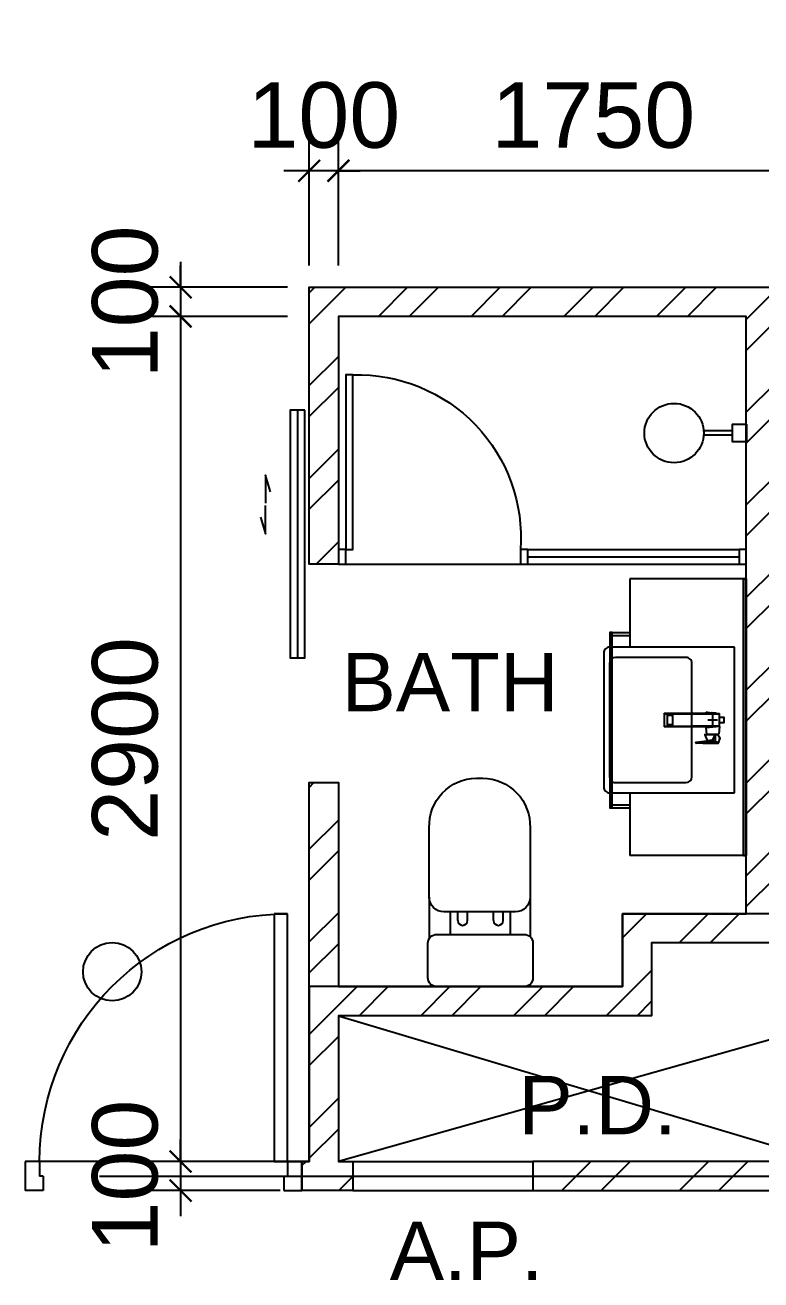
# Model space of a CAD drawing. Header units: millimetres. Extents: x -1214 to 72065, y 7230 to 56310.
# Drawn here: x 58125 to 60650, y 28343 to 32650 of the extents above; entities that cross this region are included whole.
import ezdxf
from ezdxf.enums import TextEntityAlignment as Align

# ---------------------------------------------------------------- set-up
doc = ezdxf.new("R2010")
doc.units = ezdxf.units.MM
doc.header["$MEASUREMENT"] = 0
doc.linetypes.add('CENTERX2', pattern=[101.6, 63.5, -12.7, 12.7, -12.7])
doc.layers.get('0').update_dxf_attribs({"color": 8})
doc.layers.get('Defpoints').update_dxf_attribs({"color": 8})
for name, color, linetype in [('Default', 8, 'Continuous'), ('Door', 8, 'Continuous'), ('FSD', 8, 'Continuous'), ('GBP A.P.', 8, 'Continuous'), ('GBP Dim', 8, 'Continuous'), ('GBP Text 200', 8, 'Continuous'), ('grid', 8, 'CENTERX2'), ('hatch', 8, 'Continuous'), ('LP-Furn built-in', 8, 'Continuous'), ('LP-Furn built-in 2', 8, 'Continuous'), ('LP-Sanitary', 8, 'Continuous'), ('PD', 8, 'Continuous'), ('PD DOOR', 8, 'Continuous'), ('TEXT', 8, 'Continuous'), ('TEXT Ref', 8, 'Continuous'), ('WALL-NEW', 8, 'Continuous'), ('zzz-room mix', 8, 'Continuous')]:
    doc.layers.add(name, color=color, linetype=linetype)
doc.layers.add('LP-Nonplot', color=8, linetype='Continuous', plot=False)
doc.styles.add('BH', font='arial.ttf')
doc.dimstyles.new('200 GBP', dxfattribs={"dimscale": 1.5, "dimtxt": 150, "dimasz": 50, "dimexe": 125, "dimexo": 50, "dimgap": 50, "dimtad": 1, "dimdec": 0, "dimzin": 0, "dimdsep": 46, "dimtxsty": 'BH', "dimblk": 'ARCHTICK', "dimcen": 0.09, "dimdle": 125, "dimclrd": 9, "dimclre": 9, "dimclrt": 1, "dimadec": 0, "dimazin": 0, "dimtfac": 1, "dimtdec": 0, "dimtix": 1, "dimtmove": 2, "dimatfit": 3, "dimldrblk": 'ARCHTICK', "dimfxl": 300, "dimfxlon": 1, "dimtolj": 1, "dimtzin": 0, "dimarcsym": 0})

# ---------------------------------------------------------------- blocks, each defined once
blk = doc.blocks.new('A$C65CE4B9A')
at = {"layer": 'grid', "ltscale": 200}
blk.add_line((-66500, -6750), (0, -6750), dxfattribs=at)
blk = doc.blocks.new('pln_toilet')
for p, q in [((-170.1, -306.5), (-170.1, -171.6)), ((175.5, -306.5), (175.5, -165.2)), ((-78.2, -226.9), (-78.2, -256.5)), ((-45, -226.9), (-45, -256.5)), ((44.7, -226.9), (44.7, -256.5)), ((77.9, -226.9), (77.9, -256.5))]:
    blk.add_line(p, q)
for points in [[(180, -30), (180, -149.3, -0.414214), (150, -179.3), (-150, -179.3, -0.414214), (-180, -149.3), (-180, -30, -0.414214), (-150, 0), (150, 0, -0.414214)], [(175.5, -306.5), (175.5, -545.1, -0.424695), (14, -715.1), (-7.8, -715.1, -0.423698), (-170.1, -545.1), (-170.1, -306.5, -0.414214), (-120.1, -256.5), (125.5, -256.5, -0.414214)]]:
    blk.add_lwpolyline(points, format="xyb", close=True)
for points in [[(-101.9, -256.5), (-101.9, -179.3)], [(102.9, -179.3), (102.9, -256.5)]]:
    blk.add_lwpolyline(points)
for centre in [(-61.6, -226.9), (61.3, -226.9)]:
    blk.add_arc(centre, 16.6, 0, 180)
blk = doc.blocks.new('SEANNOT_GROUP2')
at = {"layer": 'Default'}
blk.add_line((81.5, 351.1), (81.5, 317.9), dxfattribs=at)
blk = doc.blocks.new('SEANNOT_GROUP3')
at = {"layer": 'Default'}
blk.add_line((99.8, 335.2), (63.8, 335.2), dxfattribs=at)
blk = doc.blocks.new('ghtfdgd')
at = {"layer": 'LP-Sanitary'}
for p, q in [((79230.7, -114993.6), (79230.7, -114979.6)), ((79231.2, -114979.1), (79250.2, -114979.1)), ((79250.7, -114979.6), (79250.7, -114993.6)), ((79214.2, -115039.6), (79218.2, -114994.6)), ((79217.1, -115027.9), (79214.2, -115039.6)), ((79215.7, -115019.1), (79215.7, -115005.6)), ((79215.7, -115005.6), (79217.2, -115005.6)), ((79220.2, -114994.6), (79217.1, -115027.9)), ((79217.5, -115184.4), (79217.1, -115027.9)), ((79220.2, -114994.6), (79218.2, -114994.6)), ((79218.9, -115183.4), (79220.2, -114994.6)), ((79261.1, -114994.6), (79220.2, -114994.6)), ((79250.2, -114994.1), (79231.2, -114994.1)), ((79238.9, -114994.1), (79238.9, -114994.6)), ((79242.4, -114994.6), (79242.4, -114994.1)), ((79263.2, -114994.6), (79261.1, -114994.6)), ((79261.1, -114994.6), (79262.4, -115183.4)), ((79264.2, -115027.9), (79261.1, -114994.6)), ((79263.2, -114994.6), (79288.7, -114996.6)), ((79263.2, -114994.6), (79267.1, -115039.6)), ((79264.2, -115027.9), (79263.8, -115184.4)), ((79264.2, -115027.9), (79267.1, -115039.6)), ((79288.7, -115037.7), (79288.7, -114996.6)), ((79290.7, -115009.4), (79290.7, -115000.9)), ((79290.7, -115009.6), (79290.7, -115009.4)), ((79290.7, -115010.3), (79290.7, -115009.6)), ((79290.7, -115044.4), (79290.7, -115010.3)), ((79290.9, -115010.4), (79310.4, -115018.6)), ((79290.9, -115010.4), (79290.9, -115044.5)), ((79310.7, -115017.8), (79291, -115009.5)), ((79291, -115009.5), (79291, -115009.5)), ((79291, -115009.5), (79291, -115009.5)), ((79310.4, -115018.6), (79310.5, -115018.7)), ((79310.5, -115018.7), (79310.5, -115027.4)), ((79310.5, -115036.2), (79310.5, -115027.4)), ((79310.7, -115017.8), (79314.8, -115009.2)), ((79313.5, -115028.9), (79313.5, -115020.8)), ((79313.5, -115020.8), (79317.3, -115050.9)), ((79315.2, -115010.7), (79313.6, -115020.4)), ((79313.6, -115020.5), (79313.6, -115020.4)), ((79317.3, -115050.5), (79313.6, -115020.5)), ((79315.2, -115010.7), (79317.3, -115050.4)), ((79318, -115050.2), (79316, -115010.5)), ((79317.3, -115002.9), (79318.9, -114997.5)), ((79319.4, -115044.7), (79317.3, -115002.9)), ((79318.7, -114997.4), (79318.9, -114997.5)), ((79319.3, -114997.6), (79318.9, -114997.4)), ((79318.9, -114997.5), (79319.4, -114997.7)), ((79319.4, -114997.7), (79319.4, -115044.7)), ((79319.8, -115045.3), (79319.8, -114998.3)), ((79217.1, -115039.6), (79214.2, -115039.6)), ((79267.1, -115039.6), (79264.2, -115039.6)), ((79288.7, -115037.7), (79267.1, -115039.6)), ((79290.7, -115044.7), (79290.7, -115044.4)), ((79290.9, -115044.5), (79310.4, -115036.3)), ((79291, -115044.9), (79310.7, -115036.6)), ((79310.4, -115036.3), (79310.5, -115036.2)), ((79313.5, -115028.9), (79313.5, -115036.9)), ((79313.5, -115036.9), (79317.3, -115075.5)), ((79313.5, -115037), (79317.3, -115075.5)), ((79317.3, -115050.4), (79317.3, -115050.5)), ((79317.3, -115051.4), (79317.3, -115063.3)), ((79317.3, -115075.1), (79317.3, -115063.3)), ((79317.7, -115051.6), (79318.9, -115052.3)), ((79317.7, -115063.5), (79317.7, -115051.6)), ((79317.7, -115063.5), (79317.7, -115075.4)), ((79319.4, -115051), (79318, -115050.2)), ((79318.9, -115074.8), (79318.9, -115052.3)), ((79319.4, -115044.7), (79319.4, -115051)), ((79319.8, -115051.6), (79319.8, -115045.3)), ((79319.8, -115051.9), (79319.8, -115051.6)), ((79319.8, -115051.9), (79319.8, -115074.4)), ((79317.7, -115075.4), (79318.9, -115074.8)), ((79318, -115076), (79319.3, -115075.3)), ((79319.8, -115074.4), (79319.8, -115074.6)), ((79225, -115154.8), (79225, -115173.1)), ((79255.3, -115153.8), (79226, -115153.8)), ((79255.3, -115154), (79226, -115154)), ((79256.3, -115173.1), (79256.3, -115154.8)), ((79218.9, -115183.4), (79217.5, -115184.4)), ((79217.5, -115184.4), (79263.8, -115184.4)), ((79262.4, -115183.4), (79218.9, -115183.4)), ((79226, -115174.1), (79255.3, -115174.1)), ((79262.4, -115183.4), (79263.8, -115184.4))]:
    blk.add_line(p, q, dxfattribs=at)
for centre, radius, start, end in [((79231.2, -114979.6), 0.5, 90, 180), ((79250.2, -114979.6), 0.5, 0, 90), ((79240.7, -115019.1), 25, 180, 185.7425), ((79231.2, -114993.6), 0.5, 180, 270), ((79250.2, -114993.6), 0.5, 270, 0), ((79280.3, -115017.1), 20, 56.8024, 65.1654), ((79290.9, -115000.9), 0.2, 127.8526, 180), ((79511, -115282.7), 357.7, 125.8498, 127.9825), ((79530.3, -115308.3), 389.7, 125.9264, 127.8836), ((79234, -109870), 5139.5, 270.6358, 270.8997), ((79227.2, -108854.2), 6155.7, 270.59451, 270.81562), ((79288.3, -115009.7), 2.67, 3.1953, 9.3367), ((79301.7, -114992.9), 0.28, 69.6864, 135.2011), ((79319.7, -114996.5), 23.1, 247.1252, 247.4995), ((79312.3, -115020.9), 1.23, 6.0946, 11.5159), ((79314, -115009.4), 0.822, 12.8215, 37.3786), ((79314.7, -115011.5), 2.53, 77.4972, 90.7881), ((79315.1, -115009.5), 0.509, 38.0096, 78.4052), ((84763.2, -116562.2), 5664.7, 164.0221, 164.0885), ((79313.8, -115010.5), 2.18, 358.6743, 36.2852), ((79318.5, -114997.9), 0.689, 55.9542, 80.1325), ((79319, -114998.3), 0.8, 0.0065, 61.4767), ((79280.3, -115017.1), 20, 294.8346, 301.6128), ((79290.9, -115044.7), 0.2, 180.014, 293.047), ((79339.3, -115104.4), 73.6, 112.7571, 112.8748), ((79308.7, -115037.4), 4.84, 5.245, 7.1928), ((79310.7, -115037.3), 2.83, 5.6454, 8.8147), ((79317.8, -115050.7), 0.54, 62.2217, 149.6873), ((79305.3, -115051.3), 11.9, 359.6229, 2.1624), ((79315.7, -115050), 2.38, 342.3129, 353.972), ((79317.3, -115050.2), 0.738, 359.2113, 2.9985), ((79319.1, -115051.6), 0.688, 1.5121, 63.734), ((79313.2, -115075.2), 4.12, 356.1198, 1.3814), ((79317.8, -115075.5), 0.494, 177.6992, 295.8531), ((79318.6, -115075.3), 0.938, 181.0891, 220.2205), ((79319, -115074.6), 0.786, 294.1963, 0.4917)]:
    blk.add_arc(centre, radius, start, end, dxfattribs=at)
for centre, major_axis, ratio, start_param, end_param in [((79290.9, -115000.9), (0.2, 0), 0.870233, 1.308042, 3.141593), ((79290.9, -115009.4), (0.2, 0), 0.870251, 1.333095, 3.141593), ((79290.9, -115010.3), (0.2, 0), 0.5, 3.141593, 4.712389), ((79290.9, -115000.9), (0.123, -0.158), 0.834595, 2.099205, 3.141593), ((79290.9, -115000.9), (0.123, -0.158), 0.834595, 3.141593, 3.165459), ((79290.9, -115010), (0.077, 0.836), 0.04975, 4.217846, 5.325586), ((79301.6, -114992.9), (0.117, -0.162), 0.844851, 2.109561, 3.167674), ((79310.4, -115018.2), (-0.311, -0.737), 0.21898, 1.092037, 2.210933), ((79310.5, -115018.3), (-0.309, -0.738), 0.217421, 1.09135, 2.210755), ((79314.3, -115020.6), (-0.782, -0.167), 0.921627, 5.682069, 6.099643), ((79314.3, -115020.8), (-0.794, -0.099), 0.898005, 5.760928, 6.175764), ((79315.1, -115009.6), (0.173, 0.708), 0.018166, 0.444134, 0.918054), ((79315.3, -115009.6), (0.412, 0.321), 0.549065, 0.513637, 1.195391), ((79315.7, -115010.9), (-0.499, -0.026), 0.868619, 4.118709, 5.82428), ((79316.8, -115003.6), (0.961, -0.275), 0.902908, 1.271288, 1.565184), ((79318.4, -114998), (-0.211, -0.772), 0.117484, 2.694436, 3.141054), ((79318.5, -114998.1), (-0.382, -0.703), 0.237912, 2.705017, 3.14394), ((79319, -114998.3), (-0.382, -0.703), 0.237912, 2.705017, 3.141091), ((79319, -114998.3), (-0.8, 0), 0.876594, 3.141494, 4.164132), ((79290.9, -115044.4), (0.2, 0), 0.5, 3.141593, 4.712389), ((79290.9, -115044.1), (-0.077, 0.836), 0.04975, 2.065339, 3.17308), ((79310.4, -115035.9), (-0.311, 0.737), 0.21898, 2.049556, 3.141593), ((79310.5, -115035.8), (-0.309, 0.738), 0.217421, 2.050243, 3.169648), ((79310.4, -115035.9), (-0.311, 0.737), 0.21898, 3.141593, 3.168451), ((79314.3, -115036.7), (0.793, 0.106), 0.789486, 3.026004, 3.133916), ((79314.3, -115036.9), (0.796, 0.077), 0.827125, 3.057559, 3.141593), ((79317.8, -115050.6), (-0.5, -0.016), 0.857677, 4.139605, 5.842177), ((79317.8, -115050.9), (-0.5, -0.02), 0.273668, 4.356492, 6.23412), ((79317.8, -115063.3), (-0.5, 0), 0.5, 0.054498, 1.448623), ((79319, -115045.3), (-0.8, 0), 0.876594, 3.141494, 4.164132), ((79317.8, -115075.5), (-0.494, 0.079), 0.969108, 0.192451, 2.070079), ((79226, -115154.8), (-1, 0), 0.992546, 4.712389, 6.283185), ((79226, -115154.9), (1, 0), 0.890286, 1.570796, 3.141593), ((79255.3, -115154.8), (-1, 0), 0.992546, 3.141593, 4.712389), ((79255.3, -115154.9), (1, 0), 0.890286, 0, 1.570796), ((79226, -115173.1), (1, 0), 0.992546, 3.141593, 4.712389), ((79255.3, -115173.1), (1, 0), 0.992546, 4.712389, 6.283185)]:
    blk.add_ellipse(centre, major_axis=major_axis, ratio=ratio, start_param=start_param, end_param=end_param, dxfattribs=at)
for points, knots in [([(79291, -115009.5), (79291, -115009.5), (79290.9, -115009.5), (79290.8, -115009.6), (79290.7, -115009.6), (79290.7, -115009.6)], [0, 0, 0, 0, 0.5, 0.5, 1, 1, 1, 1]), ([(79291, -115000.7), (79291, -115000.8), (79291, -115000.8), (79291, -115000.9), (79291, -115001.2), (79291, -115001.4), (79291, -115001.7), (79291, -115002.7), (79291, -115003.8), (79291, -115004.8), (79291, -115006.3), (79291, -115007.8), (79291, -115009.2)], [0, 0, 0, 0, 0.02306, 0.02306, 0.02306, 0.115301, 0.115301, 0.115301, 0.484264, 0.484264, 0.484264, 1, 1, 1, 1]), ([(79301.6, -114992.7), (79301.9, -114992.8), (79302.2, -114992.9), (79302.5, -114993), (79305, -114993.6), (79307.5, -114994.3), (79310.1, -114995), (79312.9, -114995.8), (79315.8, -114996.6), (79318.7, -114997.4)], [0, 0, 0, 0, 0.051688, 0.051688, 0.051688, 0.494848, 0.494848, 0.494848, 1, 1, 1, 1]), ([(79310.5, -115018.7), (79310.9, -115018.8), (79311.2, -115019), (79311.9, -115019.4), (79312.2, -115019.7), (79312.8, -115020.1), (79313, -115020.3), (79313.4, -115020.5), (79313.5, -115020.5), (79313.5, -115020.7)], [0, 0, 0, 0, 0.25, 0.25, 0.5, 0.5, 0.75, 0.75, 1, 1, 1, 1]), ([(79313.6, -115020.4), (79313.5, -115020.2), (79313.5, -115020), (79313.3, -115019.6), (79313.2, -115019.3), (79312.7, -115018.8), (79312.3, -115018.6), (79311.6, -115018.2), (79311.2, -115018), (79310.8, -115017.9)], [0, 0, 0, 0, 0.25, 0.25, 0.5, 0.5, 0.75, 0.75, 1, 1, 1, 1]), ([(79314.8, -115009.2), (79314.8, -115009.2), (79314.9, -115009.2), (79314.9, -115009.2), (79315, -115009.2), (79315, -115009.2), (79315.1, -115009.2), (79315.2, -115009.2)], [0, 0, 0, 0, 0.25, 0.25, 0.5, 0.5, 1, 1, 1, 1]), ([(79317.1, -115002.7), (79317, -115003), (79316.9, -115003.3), (79316.8, -115003.6), (79316.5, -115004.7), (79316.2, -115005.8), (79315.9, -115006.9), (79315.7, -115007.6), (79315.4, -115008.3), (79315.2, -115009)], [0, 0, 0, 0, 0.131954, 0.131954, 0.131954, 0.659772, 0.659772, 0.659772, 1, 1, 1, 1]), ([(79315.2, -115009.2), (79315.2, -115009.2), (79315.2, -115009.2), (79315.2, -115009.2), (79315.2, -115009.2), (79315.2, -115009.2)], [0, 0, 0, 0, 0.5, 0.5, 1, 1, 1, 1]), ([(79315.2, -115009.2), (79315.3, -115009.3), (79315.3, -115009.4), (79315.3, -115009.5), (79315.3, -115009.6), (79315.3, -115009.8), (79315.3, -115009.8), (79315.3, -115009.9), (79315.3, -115010), (79315.2, -115010.2), (79315.2, -115010.3), (79315.2, -115010.5), (79315.2, -115010.6), (79315.2, -115010.7)], [0, 0, 0, 0, 0.125, 0.125, 0.25, 0.25, 0.375, 0.375, 0.5, 0.5, 0.75, 0.75, 1, 1, 1, 1]), ([(79318.7, -114997.4), (79318.6, -114997.5), (79318.6, -114997.7), (79318.5, -114997.9), (79318.2, -114999), (79317.9, -115000.1), (79317.5, -115001.2), (79317.4, -115001.7), (79317.2, -115002.2), (79317.1, -115002.7)], [0, 0, 0, 0, 0.095324, 0.095324, 0.095324, 0.707603, 0.707603, 0.707603, 1, 1, 1, 1]), ([(79310.5, -115036.2), (79310.9, -115036.1), (79311.2, -115035.9), (79311.9, -115035.6), (79312.2, -115035.5), (79312.8, -115035.6), (79313, -115035.7), (79313.4, -115036.2), (79313.5, -115036.5), (79313.5, -115036.8)], [0, 0, 0, 0, 0.25, 0.25, 0.5, 0.5, 0.75, 0.75, 1, 1, 1, 1]), ([(79310.8, -115036.5), (79311, -115036.5), (79311.3, -115036.3), (79311.8, -115036.2), (79312.2, -115036.1), (79312.5, -115036), (79312.8, -115036), (79313, -115036), (79313.1, -115036.1), (79313.2, -115036.2), (79313.4, -115036.3), (79313.5, -115036.6), (79313.5, -115036.7), (79313.5, -115036.8)], [0, 0, 0, 0, 0.124812, 0.2213171, 0.3092796, 0.3899271, 0.4711589, 0.5451559, 0.6166529, 0.6889172, 0.7974179, 0.8896188, 0.9816515, 0.9816515, 0.9816515, 0.9816515]), ([(79317.3, -115050.5), (79317.3, -115050.5), (79317.3, -115050.5), (79317.3, -115050.6), (79317.3, -115050.6), (79317.3, -115050.7), (79317.3, -115050.8), (79317.3, -115050.9)], [0, 0, 0, 0, 0.25, 0.25, 0.5, 0.5, 1, 1, 1, 1]), ([(79317.3, -115051.4), (79317.3, -115051.5), (79317.3, -115051.5), (79317.5, -115051.6), (79317.6, -115051.6), (79317.7, -115051.6)], [0, 0, 0, 0, 0.5, 0.5, 1, 1, 1, 1]), ([(79317.7, -115051.6), (79317.7, -115051.6), (79317.7, -115051.5), (79317.8, -115051.4), (79317.8, -115051.3), (79317.8, -115051.1), (79317.8, -115051), (79317.9, -115050.9), (79317.9, -115050.8), (79317.9, -115050.7)], [0, 0, 0, 0, 0.25, 0.25, 0.5, 0.5, 0.75, 0.75, 1, 1, 1, 1]), ([(79319.4, -115051), (79319.4, -115051), (79319.4, -115051), (79319.4, -115051), (79319.4, -115051), (79319.4, -115051), (79319.4, -115051), (79319.4, -115051.1), (79319.4, -115051.1), (79319.4, -115051.2), (79319.4, -115051.2), (79319.3, -115051.3), (79319.3, -115051.3), (79319.3, -115051.4), (79319.3, -115051.5), (79319.2, -115051.6), (79319.2, -115051.6), (79319.1, -115051.7), (79319.1, -115051.8), (79319, -115051.9), (79319, -115052), (79318.9, -115052.1), (79318.9, -115052.1), (79318.9, -115052.2), (79318.9, -115052.3), (79318.9, -115052.3), (79318.9, -115052.3), (79318.9, -115052.3), (79318.9, -115052.3), (79318.9, -115052.3), (79318.9, -115052.3)], [0, 0, 0, 0, 0.000034, 0.000034, 0.000034, 0.03445, 0.03445, 0.03445, 0.175251, 0.175251, 0.175251, 0.317196, 0.317196, 0.317196, 0.479622, 0.479622, 0.479622, 0.662074, 0.662074, 0.662074, 0.829132, 0.829132, 0.829132, 0.958486, 0.958486, 0.958486, 0.999966, 0.999966, 0.999966, 1, 1, 1, 1]), ([(79319.8, -115051.9), (79319.8, -115052), (79319.7, -115052), (79319.7, -115052.1), (79319.6, -115052.2), (79319.4, -115052.3), (79319.3, -115052.3), (79319.1, -115052.3), (79319, -115052.3), (79318.9, -115052.3)], [0, 0, 0, 0, 0.25, 0.25, 0.5, 0.5, 0.75, 0.75, 1, 1, 1, 1]), ([(79317.3, -115075.1), (79317.3, -115075.2), (79317.3, -115075.2), (79317.5, -115075.3), (79317.6, -115075.3), (79317.7, -115075.4)], [0, 0, 0, 0, 0.5, 0.5, 1, 1, 1, 1]), ([(79319.8, -115074.4), (79319.8, -115074.5), (79319.7, -115074.5), (79319.7, -115074.6), (79319.6, -115074.7), (79319.4, -115074.8), (79319.3, -115074.8), (79319.1, -115074.8), (79319, -115074.8), (79318.9, -115074.8)], [0, 0, 0, 0, 0.25, 0.25, 0.5, 0.5, 0.75, 0.75, 1, 1, 1, 1]), ([(79319.3, -115075.3), (79319.3, -115075.3), (79319.3, -115075.3), (79319.2, -115075.3), (79319.2, -115075.3), (79319.1, -115075.3), (79319.1, -115075.2), (79319, -115075.2), (79319, -115075.1), (79318.9, -115075.1), (79318.9, -115075), (79318.9, -115074.9), (79318.9, -115074.9), (79318.9, -115074.9), (79318.9, -115074.8), (79318.9, -115074.8), (79318.9, -115074.8), (79318.9, -115074.8), (79318.9, -115074.8)], [0.3296223, 0.3296223, 0.3296223, 0.3296223, 0.4796217, 0.4796217, 0.4796217, 0.6620737, 0.6620737, 0.6620737, 0.829132, 0.829132, 0.829132, 0.9584856, 0.9584856, 0.9584856, 0.9999655, 0.9999655, 0.9999655, 1, 1, 1, 1])]:
    blk.add_open_spline(points, degree=3, knots=knots, dxfattribs=at)
for points, degree in [([(79301.8, -114992.7), (79301.7, -114992.6), (79301.7, -114992.7), (79301.6, -114992.7)], 3), ([(79318.6, -114997.3), (79316.3, -114996.6), (79310.7, -114995.1), (79301.8, -114992.7)], 3), ([(79313.5, -115028.9), (79313.5, -115028.4), (79313.4, -115028), (79312.3, -115027.4), (79311.4, -115027.4), (79310.5, -115027.4)], 5), ([(79317.9, -115075.9), (79317.9, -115076), (79318, -115076), (79318, -115075.9)], 3)]:
    blk.add_open_spline(points, degree=degree, dxfattribs=at)
at = {"layer": 'LP-Nonplot'}
for name in ['SEANNOT_GROUP3', 'SEANNOT_GROUP2']:
    blk.add_blockref(name, (79159.1, -115352.3), dxfattribs=at)
blk = doc.blocks.new('SINK')
at = {"layer": 'LP-Sanitary'}
blk.add_line((-74936.8, -44774), (-75436.8, -44774), dxfattribs=at)
blk.add_lwpolyline([(-75436.8, -44774), (-75436.8, -45203.2, 0.414214), (-75416.8, -45223.2), (-74956.8, -45223.2, 0.414214), (-74936.8, -45203.2), (-74936.8, -44774)], format="xyb", dxfattribs=at)
blk.add_lwpolyline([(-75401.8, -44941.1), (-75401.8, -45183.3, 0.414117), (-75381.8, -45203.2), (-74991.8, -45203.2, 0.41431), (-74971.8, -45183.2), (-74971.8, -44941.1, 0.414117), (-74991.8, -44921.1), (-75381.8, -44921.1, 0.41431)], format="xyb", close=True, dxfattribs=at)
at = {"layer": 'LP-Furn built-in'}
blk.add_blockref('ghtfdgd', (-154427.4, 70168.1), dxfattribs=at)
blk = doc.blocks.new('pln_sink 1100x380')
at = {"ltscale": 1000}
for p, q in [((0, 0), (400, 0)), ((400, 0), (400, -235)), ((459.9, -184.9), (400, -184.9)), ((459.9, -194.9), (400, -194.9)), ((400, -735), (400, -950)), ((459.9, -776.6), (400, -776.6)), ((459.9, -786.6), (400, -786.6)), ((0, -950), (400, -950))]:
    blk.add_line(p, q, dxfattribs=at)
for points in [[(10, -950), (10, 0), (0, 0), (0, -950), (10, -950)], [(10, 0), (10, -950), (0, -950), (0, 0), (10, 0)]]:
    blk.add_lwpolyline(points, dxfattribs=at)
at = {"ltscale": 200}
blk.add_lwpolyline([(459.9, -184.9), (468.4, -184.9), (468.4, -786.6), (459.9, -786.6)], close=True, dxfattribs=at)
at = {"layer": 'LP-Furn built-in', "extrusion": (0, 0, -1), "zscale": -1, "rotation": 270}
blk.add_blockref('SINK', (44734, -75671.8), dxfattribs=at)
blk = doc.blocks.new('pln_shower head')
at = {"ltscale": 100}
for points in [[(101, 9.1), (200, 9.1)], [(101, -5.9), (200, -5.9)]]:
    blk.add_lwpolyline(points, dxfattribs=at)
at = {"ltscale": 0.5}
blk.add_lwpolyline([(248, 30.1), (248, -29.9), (200, -29.9), (200, 30.1)], close=True, dxfattribs=at)
at = {"ltscale": 100}
blk.add_circle((0, 0), 101.9, dxfattribs=at)
blk = doc.blocks.new('Door 850')
for p, q in [((38290.6, 34986.6), (38290.6, 35836.6)), ((38290.6, 35836.6), (38335.6, 35836.6)), ((38335.6, 35836.6), (38335.6, 34986.6)), ((38240.6, 34986.6), (38240.6, 34911.6)), ((38290.6, 34986.6), (38240.6, 34986.6)), ((38290.6, 34986.6), (38290.6, 34936.6)), ((38335.6, 34986.6), (38290.6, 34986.6)), ((39140.6, 34986.6), (39140.6, 34936.6)), ((39140.6, 34986.6), (39190.6, 34986.6)), ((39190.6, 34986.6), (39190.6, 34911.6)), ((38303.1, 34936.6), (38290.6, 34936.6)), ((38303.1, 34936.6), (38303.1, 34886.6)), ((39128.1, 34936.6), (39140.6, 34936.6)), ((39128.1, 34936.6), (39128.1, 34886.6)), ((38240.6, 34911.6), (38240.6, 34886.6)), ((38303.1, 34886.6), (38240.6, 34886.6)), ((39128.1, 34886.6), (39190.6, 34886.6)), ((39190.6, 34911.6), (39190.6, 34886.6))]:
    blk.add_line(p, q)
blk.add_arc((38290.6, 34986.6), 850, 360, 89.9977)
blk = doc.blocks.new('_ArchTick')
at = {"color": 0, "const_width": 0.1}
blk.add_lwpolyline([(0.5, 0.5), (-0.5, -0.5)], dxfattribs=at)
blk = doc.blocks.new('*D117')
at = {"layer": 'Defpoints', "color": 0, "transparency": 16777216}
for p in [(59200, 32150), (60950, 32150), (59200, 31750)]:
    blk.add_point(p, dxfattribs=at)
at = {"layer": 'GBP Dim', "color": 9, "lineweight": -2, "transparency": 16777216}
for p, q in [((59200, 31825), (59200, 32337.5)), ((60950, 32150), (60950, 32337.5)), ((61137.5, 32150), (59012.5, 32150))]:
    blk.add_line(p, q, dxfattribs=at)
at = {"layer": 'GBP Dim', "color": 9, "lineweight": -2, "transparency": 16777216, "xscale": 75, "yscale": 75, "zscale": 75, "rotation": 180}
blk.add_blockref('_ArchTick', (59200, 32150), dxfattribs=at)
at = {"layer": 'GBP Dim', "color": 9, "lineweight": -2, "transparency": 16777216, "xscale": 75, "yscale": 75, "zscale": 75}
blk.add_blockref('_ArchTick', (60950, 32150), dxfattribs=at)
at = {"layer": 'GBP Dim', "transparency": 16777216, "insert": (60075, 32339.9), "char_height": 225, "attachment_point": 5, "style": 'BH'}
blk.add_mtext('\\A1;1750', dxfattribs=at)
blk = doc.blocks.new('*D118')
at = {"layer": 'Defpoints', "color": 0, "transparency": 16777216}
for p in [(59100, 32150), (59100, 31750), (59200, 31750)]:
    blk.add_point(p, dxfattribs=at)
at = {"layer": 'GBP Dim', "color": 9, "lineweight": -2, "transparency": 16777216}
for p, q in [((59100, 31825), (59100, 32337.5)), ((59200, 31825), (59200, 32337.5)), ((59100, 32150), (59025, 32150)), ((59200, 32150), (59100, 32150)), ((59200, 32150), (59275, 32150))]:
    blk.add_line(p, q, dxfattribs=at)
at = {"layer": 'GBP Dim', "color": 9, "lineweight": -2, "transparency": 16777216, "xscale": 75, "yscale": 75, "zscale": 75}
blk.add_blockref('_ArchTick', (59100, 32150), dxfattribs=at)
at = {"layer": 'GBP Dim', "color": 9, "lineweight": -2, "transparency": 16777216, "xscale": 75, "yscale": 75, "zscale": 75, "rotation": 180}
blk.add_blockref('_ArchTick', (59200, 32150), dxfattribs=at)
at = {"layer": 'GBP Dim', "transparency": 16777216, "insert": (59150, 32339.9), "char_height": 225, "attachment_point": 5, "style": 'BH'}
blk.add_mtext('\\A1;100', dxfattribs=at)
blk = doc.blocks.new('*D133')
at = {"layer": 'Defpoints', "color": 0, "transparency": 16777216}
for p in [(59100, 31750), (58658.6, 31650), (59100, 31650)]:
    blk.add_point(p, dxfattribs=at)
at = {"layer": 'GBP Dim', "color": 9, "lineweight": -2, "transparency": 16777216}
for p, q in [((58658.6, 31750), (58658.6, 31825)), ((59025, 31750), (58471.1, 31750)), ((58658.6, 31750), (58658.6, 31650)), ((59025, 31650), (58471.1, 31650)), ((58658.6, 31650), (58658.6, 31575))]:
    blk.add_line(p, q, dxfattribs=at)
at = {"layer": 'GBP Dim', "color": 9, "lineweight": -2, "transparency": 16777216, "xscale": 75, "yscale": 75, "zscale": 75}
for p, rotation in [((58658.6, 31750), 270), ((58658.6, 31650), 90)]:
    blk.add_blockref('_ArchTick', p, dxfattribs=dict(at, rotation=rotation))
at = {"layer": 'GBP Dim', "transparency": 16777216, "insert": (58468.8, 31700), "char_height": 225, "attachment_point": 5, "rotation": 90, "style": 'BH'}
blk.add_mtext('\\A1;100', dxfattribs=at)
blk = doc.blocks.new('*D134')
at = {"layer": 'Defpoints', "color": 0, "transparency": 16777216}
for p in [(59100, 31650), (58658.6, 28749.9), (59087.6, 28749.9)]:
    blk.add_point(p, dxfattribs=at)
at = {"layer": 'GBP Dim', "color": 9, "lineweight": -2, "transparency": 16777216}
for p, q in [((58658.6, 31837.5), (58658.6, 28562.4)), ((59025, 31650), (58471.1, 31650)), ((59012.6, 28749.9), (58471.1, 28749.9))]:
    blk.add_line(p, q, dxfattribs=at)
at = {"layer": 'GBP Dim', "color": 9, "lineweight": -2, "transparency": 16777216, "xscale": 75, "yscale": 75, "zscale": 75}
for p, rotation in [((58658.6, 31650), 90), ((58658.6, 28749.9), 270)]:
    blk.add_blockref('_ArchTick', p, dxfattribs=dict(at, rotation=rotation))
at = {"layer": 'GBP Dim', "transparency": 16777216, "insert": (58468.8, 30200), "char_height": 225, "attachment_point": 5, "rotation": 90, "style": 'BH'}
blk.add_mtext('\\A1;2900', dxfattribs=at)
blk = doc.blocks.new('*D135')
at = {"layer": 'Defpoints', "color": 0, "transparency": 16777216}
for p in [(59075, 28749.9), (58658.6, 28650), (59074.9, 28650)]:
    blk.add_point(p, dxfattribs=at)
at = {"layer": 'GBP Dim', "color": 9, "lineweight": -2, "transparency": 16777216}
for p, q in [((58658.6, 28749.9), (58658.6, 28824.9)), ((59000, 28749.9), (58471.1, 28749.9)), ((58658.6, 28749.9), (58658.6, 28650)), ((58999.9, 28650), (58471.1, 28650)), ((58658.6, 28650), (58658.6, 28575))]:
    blk.add_line(p, q, dxfattribs=at)
at = {"layer": 'GBP Dim', "color": 9, "lineweight": -2, "transparency": 16777216, "xscale": 75, "yscale": 75, "zscale": 75}
for p, rotation in [((58658.6, 28749.9), 270), ((58658.6, 28650), 90)]:
    blk.add_blockref('_ArchTick', p, dxfattribs=dict(at, rotation=rotation))
at = {"layer": 'GBP Dim', "transparency": 16777216, "insert": (58468.8, 28699.9), "char_height": 225, "attachment_point": 5, "rotation": 90, "style": 'BH'}
blk.add_mtext('\\A1;100', dxfattribs=at)
blk = doc.blocks.new('*D145')
at = {"layer": 'Defpoints', "color": 0, "transparency": 16777216}
for p in [(59200, 32150), (60950, 32150), (59200, 31750)]:
    blk.add_point(p, dxfattribs=at)
at = {"layer": 'GBP Dim', "color": 9, "lineweight": -2, "transparency": 16777216}
for p, q in [((59200, 31825), (59200, 32337.5)), ((60950, 32150), (60950, 32337.5)), ((61137.5, 32150), (59012.5, 32150))]:
    blk.add_line(p, q, dxfattribs=at)
at = {"layer": 'GBP Dim', "color": 9, "lineweight": -2, "transparency": 16777216, "xscale": 75, "yscale": 75, "zscale": 75, "rotation": 180}
blk.add_blockref('_ArchTick', (59200, 32150), dxfattribs=at)
at = {"layer": 'GBP Dim', "color": 9, "lineweight": -2, "transparency": 16777216, "xscale": 75, "yscale": 75, "zscale": 75}
blk.add_blockref('_ArchTick', (60950, 32150), dxfattribs=at)
at = {"layer": 'GBP Dim', "transparency": 16777216, "insert": (60075, 32339.9), "char_height": 225, "attachment_point": 5, "style": 'BH'}
blk.add_mtext('\\A1;1750', dxfattribs=at)
blk = doc.blocks.new('*D146')
at = {"layer": 'Defpoints', "color": 0, "transparency": 16777216}
for p in [(59100, 32150), (59100, 31750), (59200, 31750)]:
    blk.add_point(p, dxfattribs=at)
at = {"layer": 'GBP Dim', "color": 9, "lineweight": -2, "transparency": 16777216}
for p, q in [((59100, 31825), (59100, 32337.5)), ((59200, 31825), (59200, 32337.5)), ((59100, 32150), (59025, 32150)), ((59200, 32150), (59100, 32150)), ((59200, 32150), (59275, 32150))]:
    blk.add_line(p, q, dxfattribs=at)
at = {"layer": 'GBP Dim', "color": 9, "lineweight": -2, "transparency": 16777216, "xscale": 75, "yscale": 75, "zscale": 75}
blk.add_blockref('_ArchTick', (59100, 32150), dxfattribs=at)
at = {"layer": 'GBP Dim', "color": 9, "lineweight": -2, "transparency": 16777216, "xscale": 75, "yscale": 75, "zscale": 75, "rotation": 180}
blk.add_blockref('_ArchTick', (59200, 32150), dxfattribs=at)
at = {"layer": 'GBP Dim', "transparency": 16777216, "insert": (59150, 32339.9), "char_height": 225, "attachment_point": 5, "style": 'BH'}
blk.add_mtext('\\A1;100', dxfattribs=at)
blk = doc.blocks.new('*D170')
at = {"layer": 'Defpoints', "color": 0, "transparency": 16777216}
for p in [(59100, 31750), (58658.6, 31650), (59100, 31650)]:
    blk.add_point(p, dxfattribs=at)
at = {"layer": 'GBP Dim', "color": 9, "lineweight": -2, "transparency": 16777216}
for p, q in [((58658.6, 31750), (58658.6, 31825)), ((59025, 31750), (58471.1, 31750)), ((58658.6, 31750), (58658.6, 31650)), ((59025, 31650), (58471.1, 31650)), ((58658.6, 31650), (58658.6, 31575))]:
    blk.add_line(p, q, dxfattribs=at)
at = {"layer": 'GBP Dim', "color": 9, "lineweight": -2, "transparency": 16777216, "xscale": 75, "yscale": 75, "zscale": 75}
for p, rotation in [((58658.6, 31750), 270), ((58658.6, 31650), 90)]:
    blk.add_blockref('_ArchTick', p, dxfattribs=dict(at, rotation=rotation))
at = {"layer": 'GBP Dim', "transparency": 16777216, "insert": (58468.8, 31700), "char_height": 225, "attachment_point": 5, "rotation": 90, "style": 'BH'}
blk.add_mtext('\\A1;100', dxfattribs=at)
blk = doc.blocks.new('*D171')
at = {"layer": 'Defpoints', "color": 0, "transparency": 16777216}
for p in [(59100, 31650), (58658.6, 28749.9), (59087.6, 28749.9)]:
    blk.add_point(p, dxfattribs=at)
at = {"layer": 'GBP Dim', "color": 9, "lineweight": -2, "transparency": 16777216}
for p, q in [((58658.6, 31837.5), (58658.6, 28562.4)), ((59025, 31650), (58471.1, 31650)), ((59012.6, 28749.9), (58471.1, 28749.9))]:
    blk.add_line(p, q, dxfattribs=at)
at = {"layer": 'GBP Dim', "color": 9, "lineweight": -2, "transparency": 16777216, "xscale": 75, "yscale": 75, "zscale": 75}
for p, rotation in [((58658.6, 31650), 90), ((58658.6, 28749.9), 270)]:
    blk.add_blockref('_ArchTick', p, dxfattribs=dict(at, rotation=rotation))
at = {"layer": 'GBP Dim', "transparency": 16777216, "insert": (58468.8, 30200), "char_height": 225, "attachment_point": 5, "rotation": 90, "style": 'BH'}
blk.add_mtext('\\A1;2900', dxfattribs=at)
blk = doc.blocks.new('*D172')
at = {"layer": 'Defpoints', "color": 0, "transparency": 16777216}
for p in [(59075, 28749.9), (58658.6, 28650), (59074.9, 28650)]:
    blk.add_point(p, dxfattribs=at)
at = {"layer": 'GBP Dim', "color": 9, "lineweight": -2, "transparency": 16777216}
for p, q in [((58658.6, 28749.9), (58658.6, 28824.9)), ((59000, 28749.9), (58471.1, 28749.9)), ((58658.6, 28749.9), (58658.6, 28650)), ((58999.9, 28650), (58471.1, 28650)), ((58658.6, 28650), (58658.6, 28575))]:
    blk.add_line(p, q, dxfattribs=at)
at = {"layer": 'GBP Dim', "color": 9, "lineweight": -2, "transparency": 16777216, "xscale": 75, "yscale": 75, "zscale": 75}
for p, rotation in [((58658.6, 28749.9), 270), ((58658.6, 28650), 90)]:
    blk.add_blockref('_ArchTick', p, dxfattribs=dict(at, rotation=rotation))
at = {"layer": 'GBP Dim', "transparency": 16777216, "insert": (58468.8, 28699.9), "char_height": 225, "attachment_point": 5, "rotation": 90, "style": 'BH'}
blk.add_mtext('\\A1;100', dxfattribs=at)

msp = doc.modelspace()

# ---------------------------------------------------------------- hatches: boundary and pattern name
at = {"layer": 'hatch'}
h = msp.add_hatch(dxfattribs=at)
h.set_pattern_fill('ANSI32', color=256, scale=600, style=0)
h.set_pattern_definition([(45, (59259.3, 12479.92), (-159.099, 159.099), []), (45, (59365.36, 12479.92), (-159.099, 159.099), [])])
h.paths.add_polyline_path([(59075, 28750), (59100.1, 28750), (59100.1, 30050), (59200.1, 30050), (59200.1, 29350), (60175.1, 29350), (60175.1, 29600), (60600, 29600), (60600, 31650), (59200, 31650), (59200, 30800), (59100, 30800), (59100, 31750), (62200, 31750), (62200, 30800), (62100, 30800), (62100, 31650), (60700, 31650), (60700, 29600), (60875, 29600), (60875, 29500), (60275.1, 29500), (60275.1, 29250), (59200.1, 29250), (59200.1, 28750), (59250.1, 28750), (59250.1, 28650), (59075, 28650)])
h = msp.add_hatch(dxfattribs=at)
h.set_pattern_fill('ANSI32', color=256, scale=30, style=0)
h.set_pattern_definition([(45, (60775, 28649.95), (-202.06, 202.06), []), (45, (60909.7, 28649.95), (-202.056, 202.056), [])])
h.paths.add_polyline_path([(60875, 28749.8), (59867.6, 28749.8), (59867.6, 28649.9), (60875, 28649.9)])

# ---------------------------------------------------------------- linework, layer by layer
at = {"layer": 'FSD'}
msp.add_circle((58423.9, 29401), 100, dxfattribs=at)
at = {"layer": 'LP-Furn built-in 2'}
msp.add_lwpolyline([(59085, 31328.3), (59035, 31328.3), (59035, 30478.3), (59085, 30478.3)], close=True, dxfattribs=at)
for points in [[(59060, 31328.3), (59060, 30478.3)], [(58967.4, 31048.3), (58950.2, 31105.9), (58950.2, 31008.7)], [(58933, 30961.4), (58950.2, 30903.9), (58950.2, 31001.1)]]:
    msp.add_lwpolyline(points, dxfattribs=at)
at = {"layer": 'LP-Sanitary'}
for points in [[(60600, 30800), (60600, 31650), (59200, 31650), (59200, 30800)], [(59850.1, 30800), (60600, 30800), (60600, 30850)], [(59850.1, 30850), (60575, 30850), (60575, 30850)], [(59225.1, 30800), (59825.1, 30800)], [(59850.1, 30825), (60575, 30825)]]:
    msp.add_lwpolyline(points, dxfattribs=at)
for points in [[(59250.1, 31450), (59225.1, 31450), (59225.1, 30850), (59250.1, 30850)], [(59225.1, 30850), (59200, 30850), (59200, 30800), (59225.1, 30800)], [(59850.1, 30850), (59825.1, 30850), (59825.1, 30800), (59850.1, 30800)], [(60600, 30850), (60575, 30850), (60575, 30800), (60600, 30800)]]:
    msp.add_lwpolyline(points, close=True, dxfattribs=at)
msp.add_lwpolyline([(59250.1, 31449.5, -0.444386), (59825.1, 30850)], format="xyb", dxfattribs=at)
at = {"layer": 'PD', "ltscale": 20}
for points in [[(59200.1, 29250), (60875, 28750)], [(60875, 29221.8), (59200.1, 28750)]]:
    msp.add_lwpolyline(points, dxfattribs=at)
at = {"layer": 'PD'}
for points in [[(59250.1, 28750), (59867.6, 28750)], [(59250.1, 28650), (59867.6, 28650)]]:
    msp.add_lwpolyline(points, dxfattribs=at)
at = {"layer": 'PD DOOR'}
for points in [[(59250.1, 28700), (59867.6, 28700)], [(59867.6, 28700), (59867.6, 28700)]]:
    msp.add_lwpolyline(points, dxfattribs=at)
at = {"layer": 'WALL-NEW'}
for points in [[(59075, 28750), (59100.1, 28750), (59100.1, 30050), (59200.1, 30050), (59200.1, 29350), (60175.1, 29350), (60175.1, 29600), (60600, 29600), (60600, 31650), (59200, 31650), (59200, 30800), (59100, 30800), (59100, 31750), (62200, 31750)], [(60875, 29500), (60275.1, 29500), (60275.1, 29250), (59200.1, 29250), (59200.1, 28750), (59250.1, 28750), (59250.1, 28650), (59075, 28650), (59075, 28750)]]:
    msp.add_lwpolyline(points, dxfattribs=at)
msp.add_lwpolyline([(60875, 28750), (59867.6, 28750), (59867.6, 28650), (60875, 28650)], close=True, dxfattribs=at)
at = {"layer": 'zzz-room mix'}
msp.add_lwpolyline([(58125, 35325), (63800, 35325.1), (63800, 32650.1), (63974.2, 32650.1), (63974.2, 30850.2), (63800, 30850.2), (63800, 28750), (62199.9, 28750.1), (62200, 29350), (61125, 29350), (61125, 29600.1), (60175.1, 29600), (60175.1, 29350), (59100.1, 29350), (59100.1, 28750.1), (58125, 28750.1)], dxfattribs=at)

# ---------------------------------------------------------------- block references
at = {"layer": 'Door', "xscale": -1, "rotation": 359.9999583785348}
msp.add_blockref('Door 850', (97315.5, -6236.6), dxfattribs=at)
at = {"layer": 'LP-Sanitary'}
msp.add_blockref('pln_shower head', (60352.1, 31249.9), dxfattribs=at)
at = {"layer": 'LP-Sanitary', "xscale": -1}
msp.add_blockref('pln_sink 1100x380', (60600, 30750), dxfattribs=at)
at = {"layer": 'LP-Sanitary', "rotation": 180}
msp.add_blockref('pln_toilet', (59687.6, 29350), dxfattribs=at)
at = {"layer": 'TEXT Ref'}
msp.add_blockref('A$C65CE4B9A', (69000, 35450), dxfattribs=at)

# ---------------------------------------------------------------- texts
at = {"layer": 'GBP A.P.', "style": 'BH'}
msp.add_text('A.P.', height=200, rotation=0, dxfattribs=at).set_placement((59640.3, 28343.4), align=Align.CENTER)
at = {"layer": 'GBP Text 200', "style": 'BH'}
msp.add_text('BATH', height=200, dxfattribs=at).set_placement((59583.5, 30295.2), align=Align.CENTER)
at = {"layer": 'TEXT', "style": 'BH'}
msp.add_text('P.D.', height=200, rotation=0, dxfattribs=at).set_placement((60089.3, 28843.3), align=Align.CENTER)

# ---------------------------------------------------------------- dimensions: what is measured, and where the dimension line sits
at = {"layer": 'GBP Dim'}
for base, p1, p2, picture, middle in [((59100, 32150), (59200, 31750), (59100, 31750), '*D118', (59150, 32339.9)), ((59100, 32150), (59200, 31750), (59100, 31750), '*D146', (59150, 32339.9)), ((59200, 32150), (60950, 32150), (59200, 31750), '*D117', (60075, 32339.9)), ((59200, 32150), (60950, 32150), (59200, 31750), '*D145', (60075, 32339.9))]:
    dim = msp.add_linear_dim(base=base, p1=p1, p2=p2, dimstyle='200 GBP', override={"dimclrt": 256}, dxfattribs=at)
    dim.commit()
    dim.dimension.update_dxf_attribs({"geometry": picture, "text_midpoint": middle})
for base, p1, p2, picture, middle in [((58658.6, 31650), (59100, 31750), (59100, 31650), '*D133', (58468.8, 31700)), ((58658.6, 31650), (59100, 31750), (59100, 31650), '*D170', (58468.8, 31700)), ((58658.6, 28749.9), (59100, 31650), (59087.6, 28749.9), '*D134', (58468.8, 30200)), ((58658.6, 28749.9), (59100, 31650), (59087.6, 28749.9), '*D171', (58468.8, 30200)), ((58658.6, 28650), (59075, 28749.9), (59074.9, 28650), '*D135', (58468.8, 28699.9)), ((58658.6, 28650), (59075, 28749.9), (59074.9, 28650), '*D172', (58468.8, 28699.9))]:
    dim = msp.add_linear_dim(base=base, p1=p1, p2=p2, angle=90, dimstyle='200 GBP', override={"dimclrt": 256}, dxfattribs=at)
    dim.commit()
    dim.dimension.update_dxf_attribs({"geometry": picture, "text_midpoint": middle})

doc.saveas('drawing.dxf')
